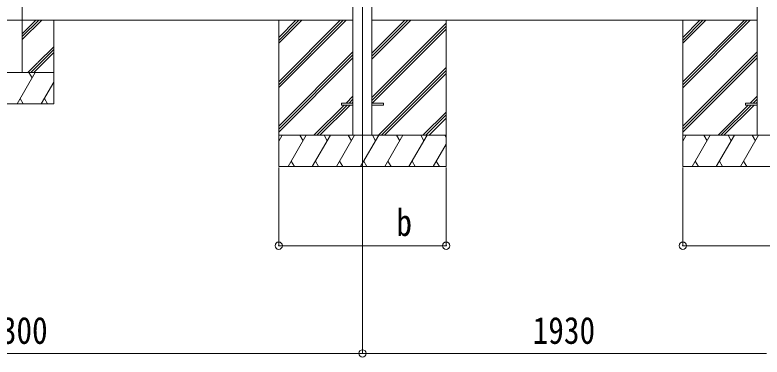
# Model space of a CAD drawing. Units: millimetres at full size; details may follow other scales. Extents: x -9783 to 9892, y -6828 to 6752.
# Drawn here: x 4111 to 7680, y -2424 to -788 of the extents above; entities that cross this region are included whole.
import ezdxf
from ezdxf.enums import TextEntityAlignment as Align

# ---------------------------------------------------------------- set-up
doc = ezdxf.new("R2010")
doc.units = ezdxf.units.MM
doc.header["$LTSCALE"] = 35
doc.header["$PDMODE"] = 32
doc.header["$PDSIZE"] = 35
for name, color, linetype, lineweight in [('0-0_0', 7, 'Continuous', 9), ('0-1_本体', 4, 'Continuous', 9), ('0-2_部品', 7, 'Continuous', 9), ('0-8_PARTS2', 2, 'Continuous', 9), ('0-A_寸法', 6, 'Continuous', 9), ('1-0_FRAME', 7, 'Continuous', 9), ('1-2_GLASS_SEAL', 7, 'Continuous', 9)]:
    doc.layers.add(name, color=color, linetype=linetype, lineweight=lineweight)
doc.styles.add('ＭＳ ゴシック', font='')
doc.styles.get('ＭＳ ゴシック').set_extended_font_data('MS Gothic')

msp = doc.modelspace()

# ---------------------------------------------------------------- linework, layer by layer
at = {"layer": '0-0_0'}
for p, q in [((2516.54, -813.2), (5726.14, -813.2)), ((5371.34, -813.2), (5371.34, -1513.2)), ((5371.34, -1107.38), (5665.52, -813.2)), ((5371.34, -1121.52), (5679.66, -813.2)), ((5371.34, -1135.66), (5693.8, -813.2)), ((5371.34, -923.53), (5481.67, -813.2)), ((5371.34, -909.39), (5467.53, -813.2)), ((5371.34, -895.25), (5453.39, -813.2)), ((5816.54, -998.83), (6002.17, -813.2)), ((5816.54, -984.69), (5988.03, -813.2)), ((5816.54, -970.54), (5973.89, -813.2)), ((5816.54, -813.2), (7656.14, -813.2)), ((6171.34, -813.2), (6171.34, -1513.2)), ((7301.34, -813.26), (7301.34, -1513.26)), ((7301.34, -1107.43), (7595.52, -813.26)), ((7301.34, -1121.57), (7609.66, -813.26)), ((7301.34, -1135.72), (7623.8, -813.26)), ((7301.34, -923.59), (7411.67, -813.26)), ((7301.34, -909.44), (7397.53, -813.26)), ((7301.34, -895.3), (7383.39, -813.26)), ((5816.54, -1182.68), (6171.34, -827.88)), ((5816.54, -1196.82), (6171.34, -842.02)), ((5817.95, -1209.54), (6171.34, -856.16)), ((5371.34, -1319.51), (5726.14, -964.71)), ((5371.34, -1333.65), (5726.14, -978.85)), ((5371.34, -1347.79), (5726.14, -992.99)), ((7301.34, -1319.56), (7656.14, -964.77)), ((7301.34, -1333.71), (7656.14, -978.91)), ((7301.34, -1347.85), (7656.14, -993.05)), ((5848.15, -1363.2), (6171.34, -1040.01)), ((5862.29, -1363.2), (6171.34, -1054.15)), ((5876.43, -1363.2), (6171.34, -1068.29)), ((5693.44, -1209.54), (5726.14, -1176.84)), ((7623.44, -1209.6), (7656.14, -1176.9)), ((5707.58, -1209.54), (5726.14, -1190.98)), ((5721.72, -1209.54), (5726.14, -1205.13)), ((7637.58, -1209.6), (7656.14, -1191.04)), ((7651.72, -1209.6), (7656.14, -1205.18)), ((5539.78, -1363.2), (5684.44, -1218.54)), ((5553.92, -1363.2), (5698.58, -1218.54)), ((5568.07, -1363.2), (5712.72, -1218.54)), ((7469.78, -1363.26), (7614.44, -1218.6)), ((7483.92, -1363.26), (7628.58, -1218.6)), ((7498.07, -1363.26), (7642.72, -1218.6)), ((6060.28, -1363.2), (6171.34, -1252.14)), ((6074.42, -1363.2), (6171.34, -1266.28)), ((6088.57, -1364.04), (6171.34, -1281.27)), ((6171.34, -1363.2), (5371.34, -1363.2)), ((5371.34, -1390.7), (5387.22, -1363.2)), ((5416.09, -1513.2), (5502.69, -1363.2)), ((5487.69, -1389.18), (5472.69, -1363.2)), ((5531.56, -1513.2), (5618.16, -1363.2)), ((5603.16, -1389.18), (5588.16, -1363.2)), ((5647.03, -1513.2), (5733.63, -1363.2)), ((5718.63, -1389.18), (5703.63, -1363.2)), ((5762.5, -1513.2), (5849.1, -1363.2)), ((5834.1, -1389.18), (5819.1, -1363.2)), ((5877.97, -1513.2), (5964.57, -1363.2)), ((5949.57, -1389.18), (5934.57, -1363.2)), ((5993.44, -1513.2), (6080.04, -1363.2)), ((6050.04, -1363.2), (6065.04, -1389.18)), ((6165.51, -1363.2), (6171.34, -1373.3)), ((8101.34, -1363.26), (7301.34, -1363.26)), ((7301.34, -1390.76), (7317.22, -1363.26)), ((7346.09, -1513.26), (7432.69, -1363.26)), ((7417.69, -1389.24), (7402.69, -1363.25)), ((7461.56, -1513.25), (7548.16, -1363.26)), ((7533.16, -1389.24), (7518.16, -1363.26)), ((7577.03, -1513.26), (7663.63, -1363.26)), ((7648.63, -1389.24), (7633.63, -1363.26)), ((6108.91, -1513.2), (6171.34, -1405.06)), ((5431.08, -1487.22), (5446.08, -1513.2)), ((5546.55, -1487.22), (5561.55, -1513.2)), ((5662.03, -1487.22), (5677.02, -1513.2)), ((5777.5, -1487.22), (5792.49, -1513.2)), ((5892.96, -1487.22), (5907.96, -1513.2)), ((6008.43, -1487.22), (6023.43, -1513.2)), ((6123.9, -1487.22), (6138.9, -1513.2)), ((7361.08, -1487.28), (7376.08, -1513.26)), ((7476.55, -1487.28), (7491.55, -1513.25)), ((7592.03, -1487.27), (7607.02, -1513.26)), ((5371.34, -1513.2), (6171.34, -1513.2)), ((7301.34, -1513.26), (8101.34, -1513.26))]:
    msp.add_line(p, q, dxfattribs=at)
at = {"layer": '0-1_本体'}
for p, q in [((5726.14, 1492.01), (5726.14, -1363.2)), ((5816.54, 1492.01), (5816.54, -1363.2)), ((7656.14, 1493.72), (7656.14, -1363.26))]:
    msp.add_line(p, q, dxfattribs=at)
at = {"layer": '0-2_部品', "color": 4}
for p, q in [((5671.34, -1209.54), (5671.34, -1218.54)), ((5671.34, -1209.54), (5726.14, -1209.54)), ((5816.54, -1209.54), (5871.34, -1209.54)), ((5871.34, -1209.54), (5871.34, -1218.54)), ((7601.34, -1209.6), (7601.34, -1218.6)), ((7601.34, -1209.6), (7656.14, -1209.6)), ((5671.34, -1218.54), (5726.14, -1218.54)), ((5816.54, -1218.54), (5871.34, -1218.54)), ((7601.34, -1218.6), (7656.14, -1218.6))]:
    msp.add_line(p, q, dxfattribs=at)
at = {"layer": '0-8_PARTS2'}
msp.add_line((5771.34, 1624.84), (5771.34, -1586.73), dxfattribs=at)
at = {"layer": '0-A_寸法'}
for p, q in [((5371.34, -1891.09), (5371.34, -1516.68)), ((5771.34, -2406.08), (5771.34, -1516.68)), ((6171.34, -1891.09), (6171.34, -1516.68)), ((7301.34, -1891.09), (7301.34, -1516.68)), ((5371.34, -1891.09), (6171.34, -1891.09)), ((7301.34, -1891.09), (8101.34, -1891.09)), ((2471.34, -2406.08), (5771.34, -2406.08)), ((5771.34, -2406.08), (7701.34, -2406.08))]:
    msp.add_line(p, q, dxfattribs=at)
for p in [(5371.34, -1891.09), (6171.34, -1891.09), (7301.34, -1891.09), (5771.34, -2406.08)]:
    msp.add_point(p, dxfattribs=at)
at = {"layer": '1-0_FRAME'}
for p, q in [((4146.34, -905.97), (4239.1, -813.21)), ((4146.34, -891.83), (4224.96, -813.21)), ((4146.34, -877.69), (4210.82, -813.21)), ((4296.34, -1213.2), (4296.34, -813.2)), ((4187.09, -1063.21), (4296.34, -953.96)), ((4221.34, -1014.82), (4296.34, -939.82)), ((4201.24, -1063.21), (4296.34, -968.1)), ((4172.95, -1063.21), (4218.95, -1017.21)), ((3946.34, -1063.21), (4296.34, -1063.21)), ((4121.34, -1213.21), (4207.95, -1063.21)), ((4192.95, -1089.19), (4177.94, -1063.21)), ((4236.81, -1213.21), (4296.34, -1110.1)), ((3946.34, -1213.21), (4296.34, -1213.21)), ((4136.34, -1187.23), (4151.34, -1213.21)), ((4251.81, -1187.23), (4266.81, -1213.21))]:
    msp.add_line(p, q, dxfattribs=at)
at = {"layer": '1-2_GLASS_SEAL', "color": 4}
msp.add_line((4146.34, 1480.91), (4146.34, -1063.22), dxfattribs=at)

# ---------------------------------------------------------------- texts
at = {"layer": '0-A_寸法', "color": 7, "style": 'ＭＳ ゴシック', "width": 0.85}
for s, p in [('b', (5933.34, -1883.09)), ('3300', (3969.34, -2399.08)), ('1930', (6584.34, -2399.08))]:
    msp.add_text(s, height=129, dxfattribs=at).set_placement(p, align=Align.BOTTOM_LEFT)

doc.saveas('drawing.dxf')
